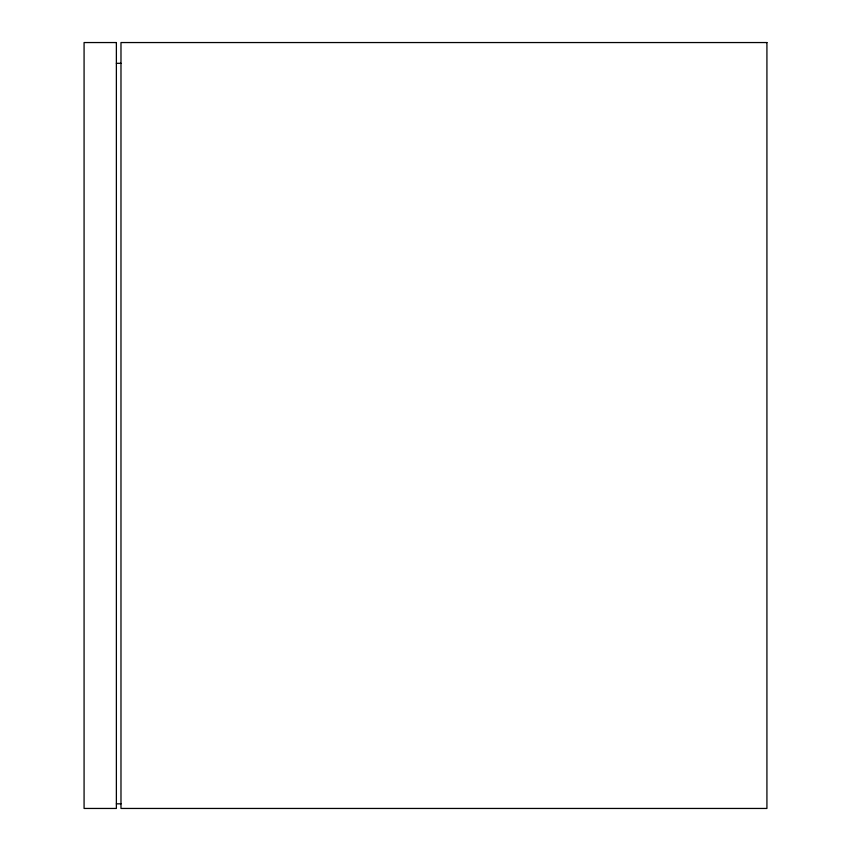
<?xml version="1.0" encoding="UTF-8"?>
<svg xmlns="http://www.w3.org/2000/svg" width="851" height="851" viewBox="0 0 851 851"><rect width="100%" height="100%" fill="white"/><g stroke="black" fill="none" stroke-linecap="round" stroke-linejoin="round"><path stroke-width="1.28" d="M116.374 63.314L120.98 63.314M116.374 803.833L120.98 803.833M116.374 42.55L84.079 42.55L84.079 808.45L116.374 808.45L116.374 42.55M766.921 42.55L120.98 42.55L120.98 808.45L766.921 808.45L766.921 42.55"/></g></svg>
